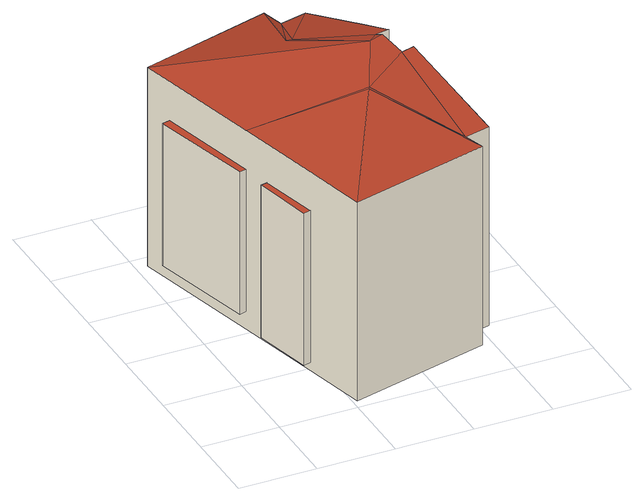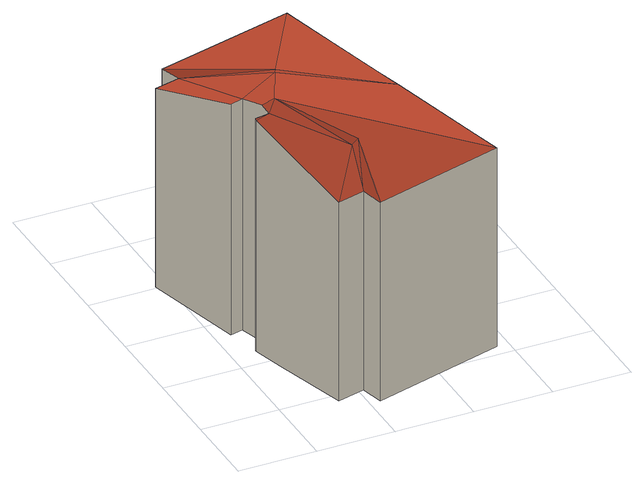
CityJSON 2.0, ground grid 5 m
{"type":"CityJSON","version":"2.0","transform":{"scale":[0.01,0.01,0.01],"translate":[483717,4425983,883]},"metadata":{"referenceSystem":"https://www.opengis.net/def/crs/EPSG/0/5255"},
"CityObjects":{
"building1":{"type":"Building","attributes":{"name":"Fotogrametrik Bina_8020-1","roofProjectionArea":202.41,"blockNumber":"8020","buildingType":1001,"parcelNumber":"1","takbisNeighbourhoodReference":123388,"takbisPropertyIdentityNumber":3239541,"tenderRegistrationNumber":"2018605712","class":"FotogrametrikBina","measuredHeight":899.17},"children":["building1-1","building1-2"],"geometry":[{"type":"MultiSurface","lod":"2","boundaries":[[[0,1,2,3]],[[4,5,0,6]],[[5,1,0]],[[4,6,7]],[[8,7,9]],[[10,11,12,7,8]],[[4,7,12]],[[12,11,13]],[[14,13,15]],[[12,13,14]],[[4,14,15,16]],[[17,5,4,16,18]],[[19,20,21,17,22]],[[5,17,21]],[[21,20,23]],[[21,23,1]],[[5,21,1]],[[4,12,14]],[[3,2,24,25]],[[26,7,6,0,27,28]],[[8,9,29,30]],[[31,11,10,8,30,32]],[[15,13,33,34]],[[1,23,35,36]],[[0,3,25,27]],[[13,11,31,33]],[[16,15,34,37]],[[9,7,26,29]],[[23,20,38,35]],[[2,1,36,24]],[[39,40,41,38,20,19,22,17,18,16,37,42]],[[31,32,30,29,26,28,27,25,24,36,35,38,41,40,39,42,37,34,33]]],"semantics":{"surfaces":[{"type":"RoofSurface"},{"type":"WallSurface"},{"type":"GroundSurface"}],"values":[0,0,0,0,0,0,0,0,0,0,0,0,0,0,0,0,0,0,1,1,1,1,1,1,1,1,1,1,1,1,1,2]}}]},
"building1-1":{"type":"BuildingPart","attributes":{"name":"Part_1","roofProjectionArea":3.38,"class":"FotogrametrikBinaPart","measuredHeight":893.98},"parents":["building1"],"geometry":[{"type":"MultiSurface","lod":"2","boundaries":[[[43,44,45,46]],[[44,43,47,48]],[[45,44,48,49]],[[46,45,49,50]],[[43,46,50,47]],[[48,47,50,49]]],"semantics":{"surfaces":[{"type":"RoofSurface"},{"type":"WallSurface"},{"type":"GroundSurface"}],"values":[0,1,1,1,1,2]}}]},
"building1-2":{"type":"BuildingPart","attributes":{"name":"Part_2","roofProjectionArea":1.81,"class":"FotogrametrikBinaPart","measuredHeight":893.98},"parents":["building1"],"geometry":[{"type":"MultiSurface","lod":"2","boundaries":[[[51,52,53,54]],[[53,52,55,56]],[[52,51,57,55]],[[54,53,56,58]],[[51,54,58,57]],[[55,57,58,56]]],"semantics":{"surfaces":[{"type":"RoofSurface"},{"type":"WallSurface"},{"type":"GroundSurface"}],"values":[0,1,1,1,1,2]}}]}
},
"vertices":[
[1314,1118,1577],[1398,441,1359],[1563,482,1359],[1400,1142,1577],[1172,1248,1617],[1000,896,1548],[1268,1281,1617],[1251,1340,1586],[1343,1368,1581],[1346,1355,1586],[1288,1565,1518],[1148,2055,1359],[884,1675,1463],[971,2011,1359],[834,1655,1482],[932,2159,1359],[74,1914,1359],[288,1046,1359],[122,1718,1359],[427,482,1359],[529,66,1359],[986,872,1551],[333,863,1359],[1438,308,1359],[1563,482,18],[1400,1142,18],[1251,1340,18],[1314,1118,18],[1268,1281,18],[1346,1355,18],[1343,1368,18],[1148,2055,18],[1288,1565,18],[971,2011,18],[932,2159,18],[1438,308,18],[1398,441,18],[74,1914,18],[529,66,18],[288,1046,18],[333,863,18],[427,482,18],[122,1718,18],
[242,1035,1098],[288,1046,1098],[122,1718,1098],[72,1705,1098],[242,1035,137],[288,1046,137],[122,1718,137],[72,1705,137],
[427,482,1098],[333,863,1098],[289,854,1098],[381,470,1098],[333,863,70],[289,854,70],[427,482,70],[381,470,70]
]}
